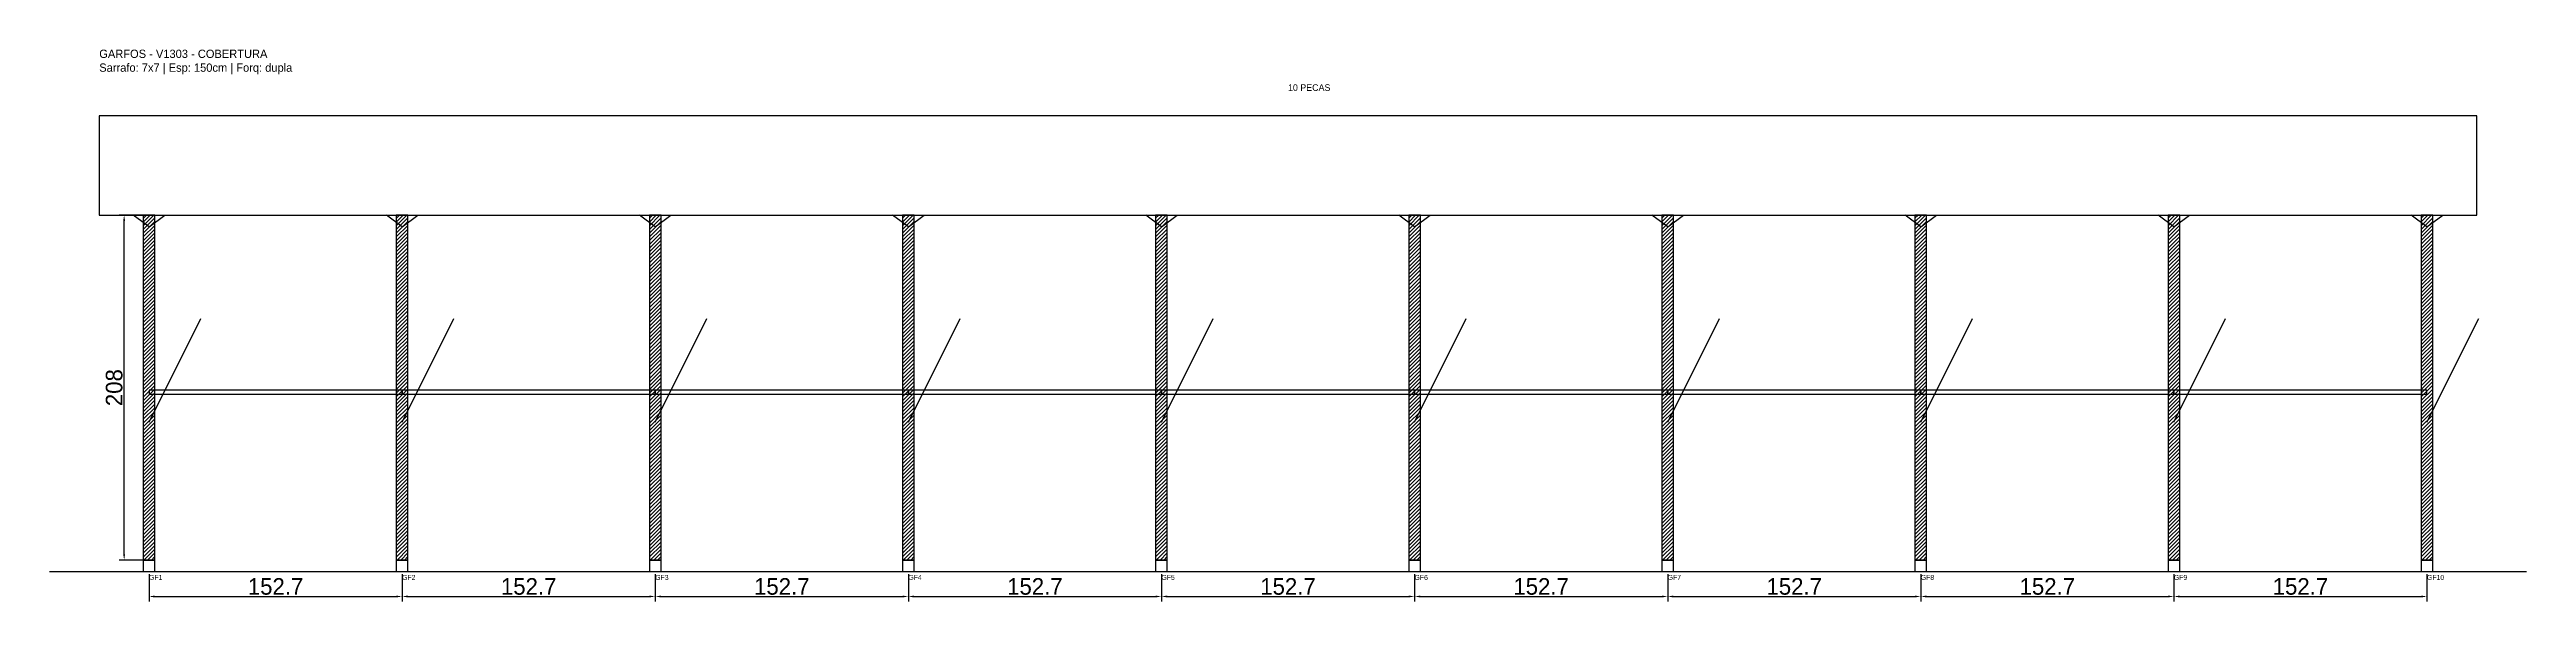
# Model space of a CAD drawing. Header units: metres. Extents: x -30 to 1464, y -25 to 308.
import ezdxf

# ---------------------------------------------------------------- set-up
doc = ezdxf.new("R2010")
doc.units = ezdxf.units.M
for name, color, linetype in [('BARRA_ANCORAGEM', 1, 'Continuous'), ('COTA', 241, 'Continuous'), ('GARFOS OK', 3, 'Continuous'), ('NOME DA VIGA', 6, 'Continuous'), ('SARR_7x7', 40, 'Continuous'), ('TIRAS REESCORAMENTO', 252, 'Continuous'), ('VIGAS', 3, 'Continuous')]:
    doc.layers.add(name, color=color, linetype=linetype)
doc.dimstyles.new('EZ DXF', dxfattribs={"dimtxt": 10, "dimasz": 3.5, "dimexe": 3, "dimexo": 1.5, "dimgap": 1, "dimtad": 1, "dimdec": 1, "dimdsep": 46, "dimcen": 2.5, "dimazin": 3, "dimtfac": 1, "dimtmove": 0, "dimatfit": 3})

msp = doc.modelspace()

# ---------------------------------------------------------------- hatches: boundary and pattern name
at = {"layer": 'COTA'}
h = msp.add_hatch(dxfattribs=at)
h.set_pattern_fill('ANSI31', scale=0.5)
h.paths.add_polyline_path([(26.5, 0), (33.5, 0), (33.5, 208), (26.5, 208)])
h = msp.add_hatch(dxfattribs=at)
h.set_pattern_fill('ANSI31', scale=0.5)
h.paths.add_polyline_path([(179.17, 0), (186.17, 0), (186.17, 208), (179.17, 208)])
h = msp.add_hatch(dxfattribs=at)
h.set_pattern_fill('ANSI31', scale=0.5)
h.paths.add_polyline_path([(331.85, 0), (338.85, 0), (338.85, 208), (331.85, 208)])
h = msp.add_hatch(dxfattribs=at)
h.set_pattern_fill('ANSI31', scale=0.5)
h.paths.add_polyline_path([(484.52, 0), (491.52, 0), (491.52, 208), (484.52, 208)])
h = msp.add_hatch(dxfattribs=at)
h.set_pattern_fill('ANSI31', scale=0.5)
h.paths.add_polyline_path([(637.19, 0), (644.19, 0), (644.19, 208), (637.19, 208)])
h = msp.add_hatch(dxfattribs=at)
h.set_pattern_fill('ANSI31', scale=0.5)
h.paths.add_polyline_path([(789.86, 0), (796.86, 0), (796.86, 208), (789.86, 208)])
h = msp.add_hatch(dxfattribs=at)
h.set_pattern_fill('ANSI31', scale=0.5)
h.paths.add_polyline_path([(942.54, 0), (949.54, 0), (949.54, 208), (942.54, 208)])
h = msp.add_hatch(dxfattribs=at)
h.set_pattern_fill('ANSI31', scale=0.5)
h.paths.add_polyline_path([(1095.21, 0), (1102.21, 0), (1102.21, 208), (1095.21, 208)])
h = msp.add_hatch(dxfattribs=at)
h.set_pattern_fill('ANSI31', scale=0.5)
h.paths.add_polyline_path([(1247.88, 0), (1254.88, 0), (1254.88, 208), (1247.88, 208)])
h = msp.add_hatch(dxfattribs=at)
h.set_pattern_fill('ANSI31', scale=0.5)
h.paths.add_polyline_path([(1400.55, 0), (1407.55, 0), (1407.55, 208), (1400.55, 208)])

# ---------------------------------------------------------------- linework, layer by layer
at = {"layer": 'BARRA_ANCORAGEM'}
for p, q in [((30, 83.2), (61.2, 145.6)), ((182.67, 83.2), (213.87, 145.6)), ((335.35, 83.2), (366.55, 145.6)), ((488.02, 83.2), (519.22, 145.6)), ((640.69, 83.2), (671.89, 145.6)), ((793.36, 83.2), (824.56, 145.6)), ((946.04, 83.2), (977.24, 145.6)), ((1098.71, 83.2), (1129.91, 145.6)), ((1251.38, 83.2), (1282.58, 145.6)), ((1404.05, 83.2), (1435.25, 145.6))]:
    msp.add_line(p, q, dxfattribs=at)
at = {"layer": 'GARFOS OK'}
for p, q in [((30, 201), (20.5, 208)), ((20.5, 208), (39.5, 208)), ((30, 201), (39.5, 208)), ((182.67, 201), (173.17, 208)), ((173.17, 208), (192.17, 208)), ((182.67, 201), (192.17, 208)), ((335.35, 201), (325.85, 208)), ((325.85, 208), (344.85, 208)), ((335.35, 201), (344.85, 208)), ((488.02, 201), (478.52, 208)), ((478.52, 208), (497.52, 208)), ((488.02, 201), (497.52, 208)), ((640.69, 201), (631.19, 208)), ((631.19, 208), (650.19, 208)), ((640.69, 201), (650.19, 208)), ((793.36, 201), (783.86, 208)), ((783.86, 208), (802.86, 208)), ((793.36, 201), (802.86, 208)), ((946.04, 201), (936.54, 208)), ((936.54, 208), (955.54, 208)), ((946.04, 201), (955.54, 208)), ((1098.71, 201), (1089.21, 208)), ((1089.21, 208), (1108.21, 208)), ((1098.71, 201), (1108.21, 208)), ((1251.38, 201), (1241.88, 208)), ((1241.88, 208), (1260.88, 208)), ((1251.38, 201), (1260.88, 208)), ((1404.05, 201), (1394.55, 208)), ((1394.55, 208), (1413.55, 208)), ((1404.05, 201), (1413.55, 208))]:
    msp.add_line(p, q, dxfattribs=at)
at = {"layer": 'GARFOS OK', "linetype": 'CONTINUOUS'}
msp.add_line((-30, -7), (1464.05, -7), dxfattribs=at)
at = {"layer": 'GARFOS OK'}
for points in [[(26.5, 0), (33.5, 0), (33.5, 208), (26.5, 208), (26.5, 0)], [(179.17, 0), (186.17, 0), (186.17, 208), (179.17, 208), (179.17, 0)], [(331.85, 0), (338.85, 0), (338.85, 208), (331.85, 208), (331.85, 0)], [(484.52, 0), (491.52, 0), (491.52, 208), (484.52, 208), (484.52, 0)], [(637.19, 0), (644.19, 0), (644.19, 208), (637.19, 208), (637.19, 0)], [(789.86, 0), (796.86, 0), (796.86, 208), (789.86, 208), (789.86, 0)], [(942.54, 0), (949.54, 0), (949.54, 208), (942.54, 208), (942.54, 0)], [(1095.21, 0), (1102.21, 0), (1102.21, 208), (1095.21, 208), (1095.21, 0)], [(1247.88, 0), (1254.88, 0), (1254.88, 208), (1247.88, 208), (1247.88, 0)], [(1400.55, 0), (1407.55, 0), (1407.55, 208), (1400.55, 208), (1400.55, 0)]]:
    msp.add_lwpolyline(points, dxfattribs=at)
at = {"layer": 'SARR_7x7'}
for points in [[(26.5, -7), (33.5, -7), (33.5, 0), (26.5, 0), (26.5, -7)], [(179.17, -7), (186.17, -7), (186.17, 0), (179.17, 0), (179.17, -7)], [(331.85, -7), (338.85, -7), (338.85, 0), (331.85, 0), (331.85, -7)], [(484.52, -7), (491.52, -7), (491.52, 0), (484.52, 0), (484.52, -7)], [(637.19, -7), (644.19, -7), (644.19, 0), (637.19, 0), (637.19, -7)], [(789.86, -7), (796.86, -7), (796.86, 0), (789.86, 0), (789.86, -7)], [(942.54, -7), (949.54, -7), (949.54, 0), (942.54, 0), (942.54, -7)], [(1095.21, -7), (1102.21, -7), (1102.21, 0), (1095.21, 0), (1095.21, -7)], [(1247.88, -7), (1254.88, -7), (1254.88, 0), (1247.88, 0), (1247.88, -7)], [(1400.55, -7), (1407.55, -7), (1407.55, 0), (1400.55, 0), (1400.55, -7)]]:
    msp.add_lwpolyline(points, dxfattribs=at)
at = {"layer": 'TIRAS REESCORAMENTO'}
for points in [[(30, 100), (182.67, 100), (182.67, 102.5), (30, 102.5), (30, 100)], [(182.67, 100), (335.35, 100), (335.35, 102.5), (182.67, 102.5), (182.67, 100)], [(335.35, 100), (488.02, 100), (488.02, 102.5), (335.35, 102.5), (335.35, 100)], [(488.02, 100), (640.69, 100), (640.69, 102.5), (488.02, 102.5), (488.02, 100)], [(640.69, 100), (793.36, 100), (793.36, 102.5), (640.69, 102.5), (640.69, 100)], [(793.36, 100), (946.04, 100), (946.04, 102.5), (793.36, 102.5), (793.36, 100)], [(946.04, 100), (1098.71, 100), (1098.71, 102.5), (946.04, 102.5), (946.04, 100)], [(1098.71, 100), (1251.38, 100), (1251.38, 102.5), (1098.71, 102.5), (1098.71, 100)], [(1251.38, 100), (1404.05, 100), (1404.05, 102.5), (1251.38, 102.5), (1251.38, 100)]]:
    msp.add_lwpolyline(points, dxfattribs=at)
at = {"layer": 'VIGAS'}
msp.add_lwpolyline([(0, 208), (1434.05, 208), (1434.05, 268), (0, 268), (0, 208)], dxfattribs=at)

# ---------------------------------------------------------------- texts
at = {"layer": 'NOME DA VIGA'}
for s, height, p in [('10 PECAS', 4, (717.03, 283)), ('GF1', 3, (30, -12)), ('GF2', 3, (182.67, -12)), ('GF3', 3, (335.35, -12)), ('GF4', 3, (488.02, -12)), ('GF5', 3, (640.69, -12)), ('GF6', 3, (793.36, -12)), ('GF7', 3, (946.04, -12)), ('GF8', 3, (1098.71, -12)), ('GF9', 3, (1251.38, -12)), ('GF10', 3, (1404.05, -12))]:
    msp.add_text(s, height=height, dxfattribs=at).set_placement(p)
at = {"layer": 'NOME DA VIGA', "insert": (0, 293), "char_height": 5, "attachment_point": 7}
msp.add_mtext('GARFOS - V1303 - COBERTURA\\PSarrafo: 7x7 | Esp: 150cm | Forq: dupla', dxfattribs=at)

# ---------------------------------------------------------------- dimensions: what is measured, and where the dimension line sits
at = {"layer": 'COTA'}
msp.add_linear_dim(base=(15, 0), p1=(30, 0), p2=(30, 208), angle=90, dimstyle='EZ DXF', dxfattribs=at).render()
for base, p1, p2 in [((30, -22), (30, -7), (182.67, -7)), ((182.67, -22), (182.67, -7), (335.35, -7)), ((335.35, -22), (335.35, -7), (488.02, -7)), ((488.02, -22), (488.02, -7), (640.69, -7)), ((640.69, -22), (640.69, -7), (793.36, -7)), ((793.36, -22), (793.36, -7), (946.04, -7)), ((946.04, -22), (946.04, -7), (1098.71, -7)), ((1098.71, -22), (1098.71, -7), (1251.38, -7)), ((1251.38, -22), (1251.38, -7), (1404.05, -7))]:
    msp.add_linear_dim(base=base, p1=p1, p2=p2, dimstyle='EZ DXF', dxfattribs=at).render()

doc.saveas('drawing.dxf')
